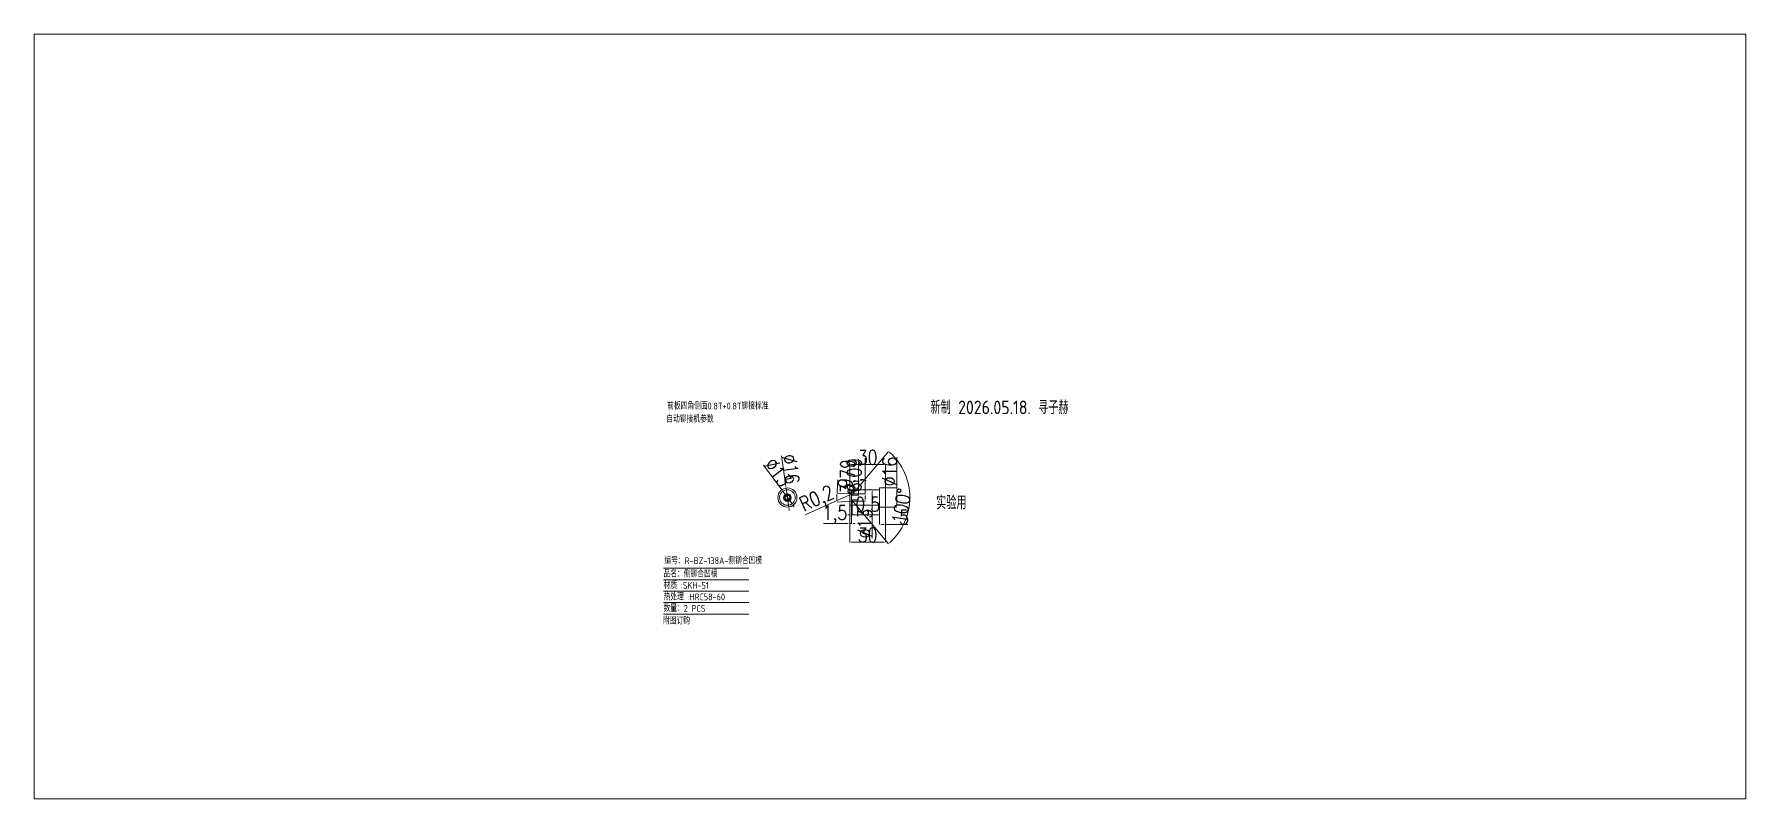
# Model space of a CAD drawing. Header units: millimetres. Extents: x -8332 to -6903, y 65329 to 65968.
import ezdxf
from ezdxf.enums import TextEntityAlignment as Align

# ---------------------------------------------------------------- set-up
doc = ezdxf.new("R2010")
doc.units = ezdxf.units.MM
for name, color, linetype, lineweight in [('DIE_P', 63, 'Continuous', 20), ('DIM', 4, 'Continuous', 20), ('TEXT', 140, 'Continuous', 20)]:
    doc.layers.add(name, color=color, linetype=linetype, lineweight=lineweight)
doc.styles.add('gbenor', font='gbenor.shx', dxfattribs={"bigfont": 'gbcbig.shx'})
doc.styles.add('TXT', font='txt.shx', dxfattribs={"width": 0.8, "bigfont": 'ctxt.shx'})
doc.dimstyles.new('零件', dxfattribs={"dimscale": 1.5, "dimtxt": 8, "dimasz": 1, "dimexe": 0, "dimexo": 0, "dimgap": 0, "dimtad": 1, "dimtxsty": 'TXT', "dimcen": 0, "dimclrd": 252, "dimclre": 252, "dimclrt": 4, "dimazin": 3, "dimtp": 0.001, "dimtm": 0.001, "dimtfac": 1, "dimtmove": 0, "dimatfit": 3, "dimlwd": 5, "dimlwe": 5})

# ---------------------------------------------------------------- blocks, each defined once
blk = doc.blocks.new('*D1107')
at = {"layer": 'Defpoints', "color": 0}
for p in [(-7621.3, 65589.1), (-7611.9, 65589.1), (-7621.3, 65573.1)]:
    blk.add_point(p, dxfattribs=at)
at = {"layer": 'DIM', "color": 252, "lineweight": 5}
for p, q in [((-7611.9, 65589.1), (-7611.9, 65614.8)), ((-7621.3, 65589.1), (-7611.9, 65589.1)), ((-7611.9, 65574.6), (-7611.9, 65587.6)), ((-7621.3, 65573.1), (-7611.9, 65573.1))]:
    blk.add_line(p, q, dxfattribs=at)
at = {"layer": 'DIM', "color": 252}
for points in [[(-7611.7, 65587.6), (-7612.2, 65587.6), (-7611.9, 65589.1)], [(-7612.2, 65574.6), (-7611.7, 65574.6), (-7611.9, 65573.1)]]:
    blk.add_solid(points, dxfattribs=at)
at = {"layer": 'DIM', "color": 4, "lineweight": 5, "insert": (-7617.9, 65602.7), "char_height": 12, "attachment_point": 5, "rotation": 90, "style": 'TXT'}
blk.add_mtext('%%c16', dxfattribs=at)
blk = doc.blocks.new('*D1108')
at = {"layer": 'Defpoints', "color": 0}
for p in [(-7626.3, 65573.1), (-7621.3, 65573.1), (-7626.3, 65558.5)]:
    blk.add_point(p, dxfattribs=at)
at = {"layer": 'DIM', "color": 252, "lineweight": 5}
for p, q in [((-7626.3, 65573.1), (-7626.3, 65558.5)), ((-7621.3, 65573.1), (-7621.3, 65558.5)), ((-7622.8, 65558.5), (-7624.8, 65558.5)), ((-7621.3, 65558.5), (-7602.8, 65558.5))]:
    blk.add_line(p, q, dxfattribs=at)
at = {"layer": 'DIM', "color": 252}
for points in [[(-7624.8, 65558.8), (-7624.8, 65558.3), (-7626.3, 65558.5)], [(-7622.8, 65558.3), (-7622.8, 65558.8), (-7621.3, 65558.5)]]:
    blk.add_solid(points, dxfattribs=at)
at = {"layer": 'DIM', "color": 4, "lineweight": 5, "insert": (-7606, 65564.5), "char_height": 12, "attachment_point": 5, "style": 'TXT'}
blk.add_mtext('5', dxfattribs=at)
blk = doc.blocks.new('*D1109')
at = {"layer": 'Defpoints', "color": 0}
for p in [(-7651.3, 65608.7), (-7651.3, 65587.6), (-7621.3, 65589.1)]:
    blk.add_point(p, dxfattribs=at)
at = {"layer": 'DIM', "color": 252, "lineweight": 5}
for p, q in [((-7651.3, 65587.6), (-7651.3, 65608.7)), ((-7622.8, 65608.7), (-7649.8, 65608.7)), ((-7621.3, 65589.1), (-7621.3, 65608.7))]:
    blk.add_line(p, q, dxfattribs=at)
at = {"layer": 'DIM', "color": 252}
for points in [[(-7649.8, 65609), (-7649.8, 65608.5), (-7651.3, 65608.7)], [(-7622.8, 65608.5), (-7622.8, 65609), (-7621.3, 65608.7)]]:
    blk.add_solid(points, dxfattribs=at)
at = {"layer": 'DIM', "color": 4, "lineweight": 5, "insert": (-7636.3, 65614.7), "char_height": 12, "attachment_point": 5, "style": 'TXT'}
blk.add_mtext('30', dxfattribs=at)
blk = doc.blocks.new('*D1110')
at = {"layer": 'Defpoints', "color": 0}
for p in [(-7639.7, 65587.6), (-7639.7, 65574.6), (-7632.5, 65574.6)]:
    blk.add_point(p, dxfattribs=at)
at = {"layer": 'DIM', "color": 252, "lineweight": 5}
for p, q in [((-7639.7, 65587.6), (-7632.5, 65587.6)), ((-7632.5, 65586.1), (-7632.5, 65576.1)), ((-7639.7, 65574.6), (-7632.5, 65574.6)), ((-7632.5, 65574.6), (-7632.5, 65547.2))]:
    blk.add_line(p, q, dxfattribs=at)
at = {"layer": 'DIM', "color": 252}
for points in [[(-7632.3, 65586.1), (-7632.8, 65586.1), (-7632.5, 65587.6)], [(-7632.8, 65576.1), (-7632.3, 65576.1), (-7632.5, 65574.6)]]:
    blk.add_solid(points, dxfattribs=at)
at = {"layer": 'DIM', "color": 4, "lineweight": 5, "insert": (-7638.5, 65559.3), "char_height": 12, "attachment_point": 5, "rotation": 90, "style": 'TXT'}
blk.add_mtext('%%c13', dxfattribs=at)
blk = doc.blocks.new('*D1111')
at = {"layer": 'Defpoints', "color": 0}
for p in [(-7651.3, 65574.6), (-7621.3, 65573.1), (-7621.3, 65543.8)]:
    blk.add_point(p, dxfattribs=at)
at = {"layer": 'DIM', "color": 252, "lineweight": 5}
for p, q in [((-7651.3, 65574.6), (-7651.3, 65543.8)), ((-7621.3, 65573.1), (-7621.3, 65543.8)), ((-7649.8, 65543.8), (-7622.8, 65543.8))]:
    blk.add_line(p, q, dxfattribs=at)
at = {"layer": 'DIM', "color": 252}
for points in [[(-7649.8, 65544.1), (-7649.8, 65543.6), (-7651.3, 65543.8)], [(-7622.8, 65543.6), (-7622.8, 65544.1), (-7621.3, 65543.8)]]:
    blk.add_solid(points, dxfattribs=at)
at = {"layer": 'DIM', "color": 4, "lineweight": 5, "insert": (-7636.3, 65549.8), "char_height": 12, "attachment_point": 5, "style": 'TXT'}
blk.add_mtext('30', dxfattribs=at)
blk = doc.blocks.new('*D1112')
at = {"layer": 'Defpoints', "color": 0}
for p in [(-7649.8, 65580.4), (-7649.3, 65578), (-7649.3, 65566.5)]:
    blk.add_point(p, dxfattribs=at)
at = {"layer": 'DIM', "color": 252, "lineweight": 5}
for p, q in [((-7649.8, 65580.4), (-7649.8, 65566.5)), ((-7649.3, 65578), (-7649.3, 65566.5)), ((-7651.3, 65566.5), (-7652.8, 65566.5)), ((-7649.8, 65566.5), (-7649.3, 65566.5)), ((-7649.3, 65566.5), (-7626.2, 65566.5)), ((-7647.8, 65566.5), (-7646.3, 65566.5))]:
    blk.add_line(p, q, dxfattribs=at)
at = {"layer": 'DIM', "color": 252}
for points in [[(-7651.3, 65566.2), (-7651.3, 65566.7), (-7649.8, 65566.5)], [(-7647.8, 65566.7), (-7647.8, 65566.2), (-7649.3, 65566.5)]]:
    blk.add_solid(points, dxfattribs=at)
at = {"layer": 'DIM', "color": 4, "lineweight": 5, "insert": (-7636.3, 65573.6), "char_height": 12, "attachment_point": 5, "style": 'TXT'}
blk.add_mtext('0,5', dxfattribs=at)
blk = doc.blocks.new('*D1113')
at = {"layer": 'Defpoints', "color": 0}
for p in [(-7707.2, 65586.3), (-7699.5, 65575.8)]:
    blk.add_point(p, dxfattribs=at)
at = {"layer": 'DIM', "color": 252, "lineweight": 5}
for p, q in [((-7723.4, 65608.2), (-7708.1, 65587.5)), ((-7699.5, 65575.8), (-7707.2, 65586.3)), ((-7698.6, 65574.6), (-7697.7, 65573.4))]:
    blk.add_line(p, q, dxfattribs=at)
at = {"layer": 'DIM', "color": 252}
for points in [[(-7708.3, 65587.3), (-7707.9, 65587.6), (-7707.2, 65586.3)], [(-7698.4, 65574.8), (-7698.8, 65574.5), (-7699.5, 65575.8)]]:
    blk.add_solid(points, dxfattribs=at)
at = {"layer": 'DIM', "color": 4, "lineweight": 5, "insert": (-7711.3, 65602), "char_height": 12, "attachment_point": 5, "rotation": 306.4023, "style": 'TXT'}
blk.add_mtext('%%c13', dxfattribs=at)
blk = doc.blocks.new('*D1114')
at = {"layer": 'Defpoints', "color": 0}
for p in [(-7704.5, 65589), (-7702.2, 65573.1)]:
    blk.add_point(p, dxfattribs=at)
at = {"layer": 'DIM', "color": 252, "lineweight": 5}
for p, q in [((-7708.3, 65615.9), (-7704.7, 65590.5)), ((-7702.2, 65573.1), (-7704.5, 65589)), ((-7702, 65571.6), (-7701.8, 65570.2))]:
    blk.add_line(p, q, dxfattribs=at)
at = {"layer": 'DIM', "color": 252}
for points in [[(-7704.9, 65590.4), (-7704.4, 65590.5), (-7704.5, 65589)], [(-7701.8, 65571.7), (-7702.3, 65571.6), (-7702.2, 65573.1)]]:
    blk.add_solid(points, dxfattribs=at)
at = {"layer": 'DIM', "color": 4, "lineweight": 5, "insert": (-7700.7, 65604.8), "char_height": 12, "attachment_point": 5, "rotation": 278.0658, "style": 'TXT'}
blk.add_mtext('%%c16', dxfattribs=at)
blk = doc.blocks.new('*D1115')
at = {"layer": 'Defpoints', "color": 0}
for p in [(-7649.8, 65582.9), (-7649.8, 65579.2), (-7644, 65579.2)]:
    blk.add_point(p, dxfattribs=at)
at = {"layer": 'DIM', "color": 252, "lineweight": 5}
for p, q in [((-7644, 65582.9), (-7644, 65613.2)), ((-7649.8, 65582.9), (-7644, 65582.9)), ((-7649.8, 65579.2), (-7644, 65579.2)), ((-7644, 65581.4), (-7644, 65580.7))]:
    blk.add_line(p, q, dxfattribs=at)
at = {"layer": 'DIM', "color": 252}
for points in [[(-7643.8, 65581.4), (-7644.3, 65581.4), (-7644, 65582.9)], [(-7644.3, 65580.7), (-7643.8, 65580.7), (-7644, 65579.2)]]:
    blk.add_solid(points, dxfattribs=at)
at = {"layer": 'DIM', "color": 4, "lineweight": 5, "insert": (-7651.2, 65598.8), "char_height": 12, "attachment_point": 5, "rotation": 90, "style": 'TXT'}
blk.add_mtext('3,79', dxfattribs=at)
blk = doc.blocks.new('*D1116')
at = {"layer": 'Defpoints', "color": 0}
for p in [(-7649.8, 65579.2), (-7651.3, 65574.6), (-7651.3, 65559.5)]:
    blk.add_point(p, dxfattribs=at)
at = {"layer": 'DIM', "color": 252, "lineweight": 5}
for p, q in [((-7649.8, 65579.2), (-7649.8, 65559.5)), ((-7651.3, 65574.6), (-7651.3, 65559.5)), ((-7652.8, 65559.5), (-7673.1, 65559.5)), ((-7649.8, 65559.5), (-7651.3, 65559.5)), ((-7648.3, 65559.5), (-7646.8, 65559.5))]:
    blk.add_line(p, q, dxfattribs=at)
at = {"layer": 'DIM', "color": 252}
for points in [[(-7652.8, 65559.2), (-7652.8, 65559.7), (-7651.3, 65559.5)], [(-7648.3, 65559.7), (-7648.3, 65559.2), (-7649.8, 65559.5)]]:
    blk.add_solid(points, dxfattribs=at)
at = {"layer": 'DIM', "color": 4, "lineweight": 5, "insert": (-7663.7, 65566.6), "char_height": 12, "attachment_point": 5, "style": 'TXT'}
blk.add_mtext('1,5', dxfattribs=at)
blk = doc.blocks.new('*D1117')
at = {"layer": 'Defpoints', "color": 0}
for p in [(-7649.3, 65584.1), (-7649.3, 65578), (-7638.3, 65584.1)]:
    blk.add_point(p, dxfattribs=at)
at = {"layer": 'DIM', "color": 252, "lineweight": 5}
for p, q in [((-7638.3, 65584.1), (-7638.3, 65613.9)), ((-7649.3, 65584.1), (-7638.3, 65584.1)), ((-7649.3, 65578), (-7638.3, 65578)), ((-7638.3, 65579.5), (-7638.3, 65582.6))]:
    blk.add_line(p, q, dxfattribs=at)
at = {"layer": 'DIM', "color": 252}
for points in [[(-7638.1, 65582.6), (-7638.6, 65582.6), (-7638.3, 65584.1)], [(-7638.6, 65579.5), (-7638.1, 65579.5), (-7638.3, 65578)]]:
    blk.add_solid(points, dxfattribs=at)
at = {"layer": 'DIM', "color": 4, "lineweight": 5, "insert": (-7645.5, 65599.8), "char_height": 12, "attachment_point": 5, "rotation": 90, "style": 'TXT'}
blk.add_mtext('6,09', dxfattribs=at)
blk = doc.blocks.new('*D1118')
at = {"layer": 'Defpoints', "color": 0}
for p in [(-7649.7, 65583.8), (-7649.5, 65583.9)]:
    blk.add_point(p, dxfattribs=at)
at = {"layer": 'DIM', "color": 252, "lineweight": 5}
for p, q in [((-7651.1, 65583.2), (-7688.6, 65566.5)), ((-7649.5, 65583.9), (-7649.7, 65583.8))]:
    blk.add_line(p, q, dxfattribs=at)
at = {"layer": 'DIM', "color": 252}
blk.add_solid([(-7651, 65583), (-7651.2, 65583.5), (-7649.7, 65583.8)], dxfattribs=at)
at = {"layer": 'DIM', "color": 4, "lineweight": 5, "insert": (-7678.2, 65579), "char_height": 12, "attachment_point": 5, "rotation": 23.9606, "style": 'TXT'}
blk.add_mtext('R0,2', dxfattribs=at)
blk = doc.blocks.new('*D1119')
at = {"layer": 'Defpoints', "color": 0}
for p in [(-7662, 65579.8), (-7651.3, 65584.2), (-7651.3, 65577.9), (-7649.3, 65584.1), (-7649.3, 65578)]:
    blk.add_point(p, dxfattribs=at)
at = {"layer": 'DIM', "color": 252, "lineweight": 5}
for p, q in [((-7661.8, 65586.3), (-7661.1, 65595.8)), ((-7651.3, 65584.2), (-7661.9, 65584.8)), ((-7651.3, 65577.9), (-7661.9, 65577.3))]:
    blk.add_line(p, q, dxfattribs=at)
for start, end in [(178.2145, 181.7855), (175.7855, 177)]:
    blk.add_arc((-7591.2, 65581.1), 70.8, start, end, dxfattribs=at)
at = {"layer": 'DIM', "color": 252}
for points in [[(-7661.7, 65583.2), (-7662.2, 65583.3), (-7661.9, 65584.8)], [(-7662.2, 65578.8), (-7661.7, 65578.9), (-7661.9, 65577.3)]]:
    blk.add_solid(points, dxfattribs=at)
at = {"layer": 'DIM', "color": 4, "lineweight": 5, "insert": (-7655.2, 65590.6), "char_height": 12, "attachment_point": 5, "rotation": 265.7855, "style": 'TXT'}
blk.add_mtext('6%%d', dxfattribs=at)
blk = doc.blocks.new('*D1120')
at = {"layer": 'Defpoints', "color": 0}
for p in [(-7603.1, 65595.5), (-7649.8, 65582.9), (-7649.8, 65579.2), (-7649.3, 65583.5), (-7649.3, 65578.6)]:
    blk.add_point(p, dxfattribs=at)
at = {"layer": 'DIM', "color": 252, "lineweight": 5}
for p, q in [((-7649.3, 65583.5), (-7619, 65619.6)), ((-7649.3, 65578.6), (-7619, 65542.5))]:
    blk.add_line(p, q, dxfattribs=at)
blk.add_arc((-7651.4, 65581.1), 50.4, 311.706, 48.294, dxfattribs=at)
at = {"layer": 'DIM', "color": 252}
for points in [[(-7617.7, 65618.9), (-7618, 65618.5), (-7619, 65619.6)], [(-7618, 65543.6), (-7617.7, 65543.3), (-7619, 65542.5)]]:
    blk.add_solid(points, dxfattribs=at)
at = {"layer": 'DIM', "color": 4, "lineweight": 5, "insert": (-7607.9, 65574), "char_height": 12, "attachment_point": 5, "rotation": 80.8049, "style": 'TXT'}
blk.add_mtext('100%%d', dxfattribs=at)

msp = doc.modelspace()

# ---------------------------------------------------------------- linework, layer by layer
at = {"layer": 'DIE_P', "color": 6, "lineweight": 5}
for p, q in [((-7651.316, 65584.202), (-7649.316, 65584.098)), ((-7649.316, 65578.007), (-7651.316, 65577.902)), ((-7649.816, 65582.937), (-7649.316, 65583.533)), ((-7649.816, 65582.937), (-7649.816, 65579.167)), ((-7649.816, 65579.167), (-7649.316, 65578.572)), ((-7649.316, 65584.098), (-7649.316, 65583.533)), ((-7649.316, 65578.572), (-7649.316, 65578.007))]:
    msp.add_line(p, q, dxfattribs=at)
at = {"layer": 'DIE_P', "color": 3, "lineweight": 5}
for q in [(-7626.316, 65574.552), (-7621.316, 65589.052)]:
    msp.add_line((-7626.316, 65589.052), q, dxfattribs=at)
msp.add_lwpolyline([(-7626.316, 65587.552), (-7651.316, 65587.552), (-7651.316, 65574.552), (-7626.316, 65574.552), (-7626.316, 65573.052), (-7621.316, 65573.052), (-7621.316, 65589.052)], dxfattribs=at)
for radius in [8, 6.5]:
    msp.add_circle((-7703.348, 65581.052), radius, dxfattribs=at)
at = {"layer": 'DIE_P', "color": 6, "lineweight": 5}
for radius in [3.15, 2.481, 1.891]:
    msp.add_circle((-7703.348, 65581.052), radius, dxfattribs=at)
for centre, start, end in [((-7649.516, 65583.908), 0, 87), ((-7649.516, 65578.197), 273, 360)]:
    msp.add_arc(centre, 0.2, start, end, dxfattribs=at)
at = {"layer": 'DIM', "color": 6, "linetype": 'ByBlock', "lineweight": 5}
msp.add_lwpolyline([(-8332.46, 65967.96), (-8332.46, 65329.496), (-6902.861, 65329.496), (-6902.861, 65967.96)], close=True, dxfattribs=at)
at = {"layer": 'TEXT', "color": 4, "lineweight": 5}
for p, q in [((-7806.816, 65522.037), (-7735.662, 65522.037)), ((-7806.816, 65512.453), (-7735.662, 65512.453)), ((-7806.816, 65502.869), (-7735.662, 65502.869)), ((-7806.816, 65493.285), (-7735.662, 65493.285)), ((-7806.816, 65483.7), (-7735.662, 65483.7))]:
    msp.add_line(p, q, dxfattribs=at)

# ---------------------------------------------------------------- texts
at = {"layer": 'TEXT', "color": 6, "lineweight": 5, "style": 'gbenor'}
msp.add_text('新制 2026.05.18. 寻子赫', height=11.27559, dxfattribs=at).set_placement((-7526.173, 65656.941), align=Align.MIDDLE)
at = {"layer": 'TEXT', "color": 3, "lineweight": 5, "style": 'gbenor'}
for s, height, p in [('自动铆接机参数', 5.6378, (-7804.483, 65643.749)), ('前板四角侧面0.8T+0.8T铆接标准', 5.63779, (-7803.877, 65654.649)), ('品名：侧铆合凹模', 5.6378, (-7806.816, 65514.426)), ('编号：R-BZ-138A-侧铆合凹模', 5.63779, (-7806.068, 65525.463)), ('材质 :SKH-51', 5.6378, (-7806.816, 65504.842)), ('数量：2 PCS', 5.6378, (-7806.816, 65485.674)), ('热处理 :HRC58-60', 5.63779, (-7806.816, 65495.258)), ('附图订购', 5.6378, (-7807.244, 65475.149))]:
    msp.add_text(s, height=height, dxfattribs=at).set_placement(p)
at = {"layer": 'TEXT', "color": 6, "lineweight": 5, "style": 'gbenor'}
msp.add_text('实验用', height=11.2756, dxfattribs=at).set_placement((-7579.1, 65571.206))

# ---------------------------------------------------------------- dimensions: what is measured, and where the dimension line sits
at = {"layer": 'DIM', "lineweight": 5}
for p1, p2, picture, middle in [((-7699.491, 65575.821), (-7707.205, 65586.284), '*D1113', (-7711.346, 65602.01)), ((-7702.226, 65573.132), (-7704.47, 65588.973), '*D1114', (-7700.65, 65604.78))]:
    dim = msp.add_diameter_dim_2p(p1=p1, p2=p2, dimstyle='零件', dxfattribs=at)
    dim.commit()
    dim.dimension.update_dxf_attribs({"geometry": picture, "text_midpoint": middle})
for base, p1, p2, picture, middle in [((-7651.316, 65608.714), (-7621.316, 65589.052), (-7651.316, 65587.552), '*D1109', (-7636.316, 65614.714)), ((-7651.316, 65559.498), (-7649.816, 65579.167), (-7651.316, 65574.552), '*D1116', (-7663.688, 65566.641)), ((-7621.316, 65543.805), (-7651.316, 65574.552), (-7621.316, 65573.052), '*D1111', (-7636.316, 65549.805))]:
    dim = msp.add_linear_dim(base=base, p1=p1, p2=p2, dimstyle='零件', dxfattribs=at)
    dim.commit()
    dim.dimension.update_dxf_attribs({"geometry": picture, "text_midpoint": middle})
dim = msp.add_angular_dim_2l(base=(-7603.1342, 65595.5017), line1=((-7649.8163, 65579.1675), (-7649.3163, 65578.5716)), line2=((-7649.8163, 65582.9375), (-7649.3163, 65583.5334)), dimstyle='零件', dxfattribs=at)
dim.commit()
dim.dimension.update_dxf_attribs({"geometry": '*D1120', "text_midpoint": (-7601.6651, 65573.0019), "dimtype": 162})
for base, p1, p2, picture, middle in [((-7644.017374804, 65579.152494724), (-7649.81627597, 65582.937494724), (-7649.81627597, 65579.152494724), '*D1115', (-7644.017374804, 65598.837494724)), ((-7638.347, 65584.098), (-7649.318, 65578.007), (-7649.316, 65584.098), '*D1117', (-7638.347, 65599.769))]:
    dim = msp.add_linear_dim(base=base, p1=p1, p2=p2, angle=90, dimstyle='零件', dxfattribs=at)
    dim.commit()
    dim.dimension.update_dxf_attribs({"geometry": picture, "text_midpoint": middle, "dimtype": 160})
dim = msp.add_linear_dim(base=(-7611.934, 65589.052), p1=(-7621.316, 65573.052), p2=(-7621.316, 65589.052), angle=270, text='%%c<>', dimstyle='零件', dxfattribs=at)
dim.commit()
dim.dimension.update_dxf_attribs({"geometry": '*D1107', "text_midpoint": (-7617.934, 65602.667)})
dim = msp.add_radius_dim(center=(-7649.516, 65583.918), mpoint=(-7649.699, 65583.837), dimstyle='零件', dxfattribs=at)
dim.commit()
dim.dimension.update_dxf_attribs({"geometry": '*D1118', "text_midpoint": (-7675.263, 65572.476), "dimtype": 164})
dim = msp.add_angular_dim_2l(base=(-7661.9657, 65579.8173), line1=((-7649.3163, 65578.007), (-7651.3163, 65577.9022)), line2=((-7651.3163, 65584.2025), (-7649.3163, 65584.0977)), dimstyle='零件', dxfattribs=at)
dim.commit()
dim.dimension.update_dxf_attribs({"geometry": '*D1119', "text_midpoint": (-7655.1636, 65590.5782)})
for base, p1, p2, picture, middle in [((-7649.316, 65566.456), (-7649.816, 65580.401), (-7649.316, 65578.007), '*D1112', (-7636.259, 65566.456)), ((-7626.316, 65558.523), (-7621.316, 65573.052), (-7626.316, 65573.052), '*D1108', (-7605.978, 65558.523))]:
    dim = msp.add_linear_dim(base=base, p1=p1, p2=p2, dimstyle='零件', dxfattribs=at)
    dim.commit()
    dim.dimension.update_dxf_attribs({"geometry": picture, "text_midpoint": middle, "dimtype": 160})
dim = msp.add_linear_dim(base=(-7632.524, 65574.552), p1=(-7639.666, 65587.552), p2=(-7639.666, 65574.552), angle=270, text='%%c<>', dimstyle='零件', dxfattribs=at)
dim.commit()
dim.dimension.update_dxf_attribs({"geometry": '*D1110', "text_midpoint": (-7632.524, 65559.302), "dimtype": 160})

doc.saveas('drawing.dxf')
